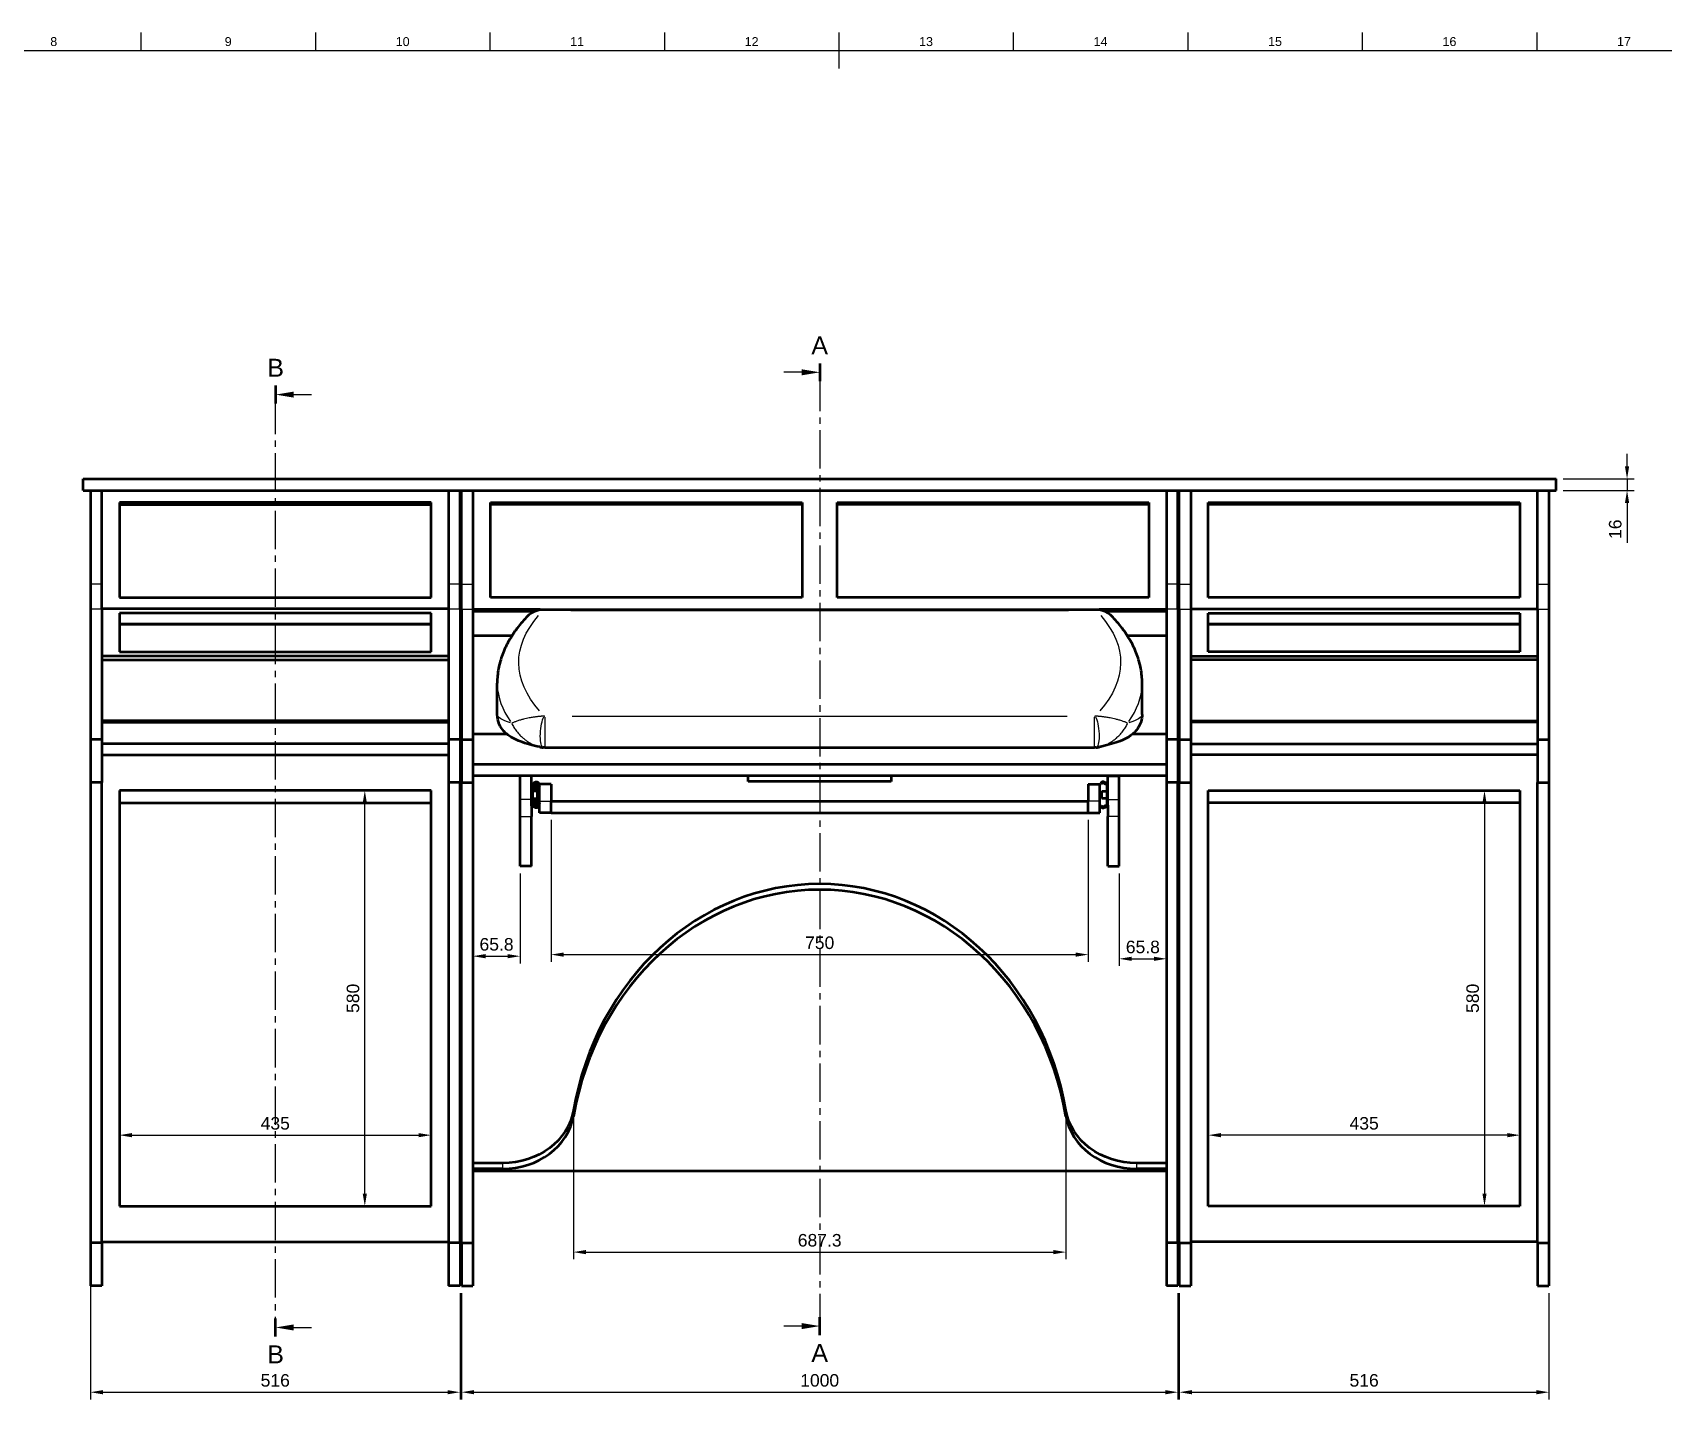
# Model space of a CAD drawing. Header units: millimetres. Extents: x -225 to 1189, y 0 to 841.
# Drawn here: x 374.4 to 829.7, y 454.4 to 836 of the extents above; entities that cross this region are included whole.
import ezdxf
from ezdxf.enums import TextEntityAlignment as Align

# ---------------------------------------------------------------- set-up
doc = ezdxf.new("R2010")
doc.units = ezdxf.units.MM
doc.header["$LTSCALE"] = 0.75
doc.linetypes.add('CENTER2', pattern=[28.575, 19.05, -3.175, 3.175, -3.175])
for name, color, linetype, lineweight in [('Border', 7, 'Continuous', 25), ('FD_Dimensions', 7, 'Continuous', 25), ('Section Lines', 7, 'Continuous', 25), ('Smart Centers', 7, 'CENTER2', 25), ('Visible', 7, 'Continuous', 50), ('Visible Narrow', 7, 'Continuous', 25)]:
    doc.layers.add(name, color=color, linetype=linetype, lineweight=lineweight)
doc.styles.add('FusionTitle', font='')
doc.styles.get("Standard").update_dxf_attribs({"font": 'arial.ttf'})
doc.styles.get('FusionTitle').set_extended_font_data('Arial Unicode MS')
doc.dimstyles.new('Dim-ISO-25', dxfattribs={"dimtxt": 3.5, "dimasz": 3.5, "dimexe": 2, "dimexo": 2, "dimgap": 1.5, "dimtad": 1, "dimdec": 1, "dimdsep": 46, "dimtxsty": 'Standard', "dimcen": 0, "dimadec": 1, "dimazin": 2, "dimtp": 0.1, "dimtm": 0.1, "dimtfac": 0.714, "dimtdec": 1, "dimtmove": 0, "dimatfit": 3, "dimfxl": 1, "dimarcsym": 0})

# ---------------------------------------------------------------- blocks, each defined once
blk = doc.blocks.new('ISO_A0_SHEET')
at = {"layer": 'Border'}
for p, q in [((404.666668, 836), (404.666668, 831)), ((453.375001, 836), (453.375001, 831)), ((502.083334, 836), (502.083334, 831)), ((550.791667, 836), (550.791667, 831)), ((599.5, 836), (599.5, 826)), ((648.208333, 836), (648.208333, 831)), ((696.916666, 836), (696.916666, 831)), ((745.624999, 836), (745.624999, 831)), ((794.333332, 836), (794.333332, 831)), ((20, 831), (1179, 831))]:
    blk.add_line(p, q, dxfattribs=at)
at = {"layer": 'Border', "style": 'FusionTitle'}
for s, p in [('8', (380.312501, 833.5)), ('9', (429.020835, 833.5)), ('10', (477.729168, 833.5)), ('11', (526.4375, 833.5)), ('12', (575.145833, 833.5)), ('13', (623.854167, 833.5)), ('14', (672.5625, 833.5)), ('15', (721.270833, 833.5)), ('16', (769.979166, 833.5)), ('17', (818.687499, 833.5))]:
    blk.add_text(s, height=2.5, dxfattribs=at).set_placement(p, align=Align.MIDDLE)
blk = doc.blocks.new('*U7')
at = {"layer": 'Smart Centers', "color": 0, "ltscale": 0.75, "transparency": 16777216}
blk.add_line((0, 178.686928), (0, -87.594634), dxfattribs=at)
blk = doc.blocks.new('*U8')
at = {"layer": 'Smart Centers', "color": 0, "ltscale": 0.75, "transparency": 16777216}
blk.add_line((0, 168.260935), (0, -92.179935), dxfattribs=at)
blk = doc.blocks.new('*D138')
at = {"layer": 'Defpoints', "color": 0, "transparency": 16777216}
for p in [(390.555154, 498.115529), (493.755154, 486.115529), (493.755154, 456.417044)]:
    blk.add_point(p, dxfattribs=at)
at = {"layer": 'FD_Dimensions', "lineweight": -2, "transparency": 16777216}
for p, q in [((390.555154, 496.115529), (390.555154, 454.417044)), ((493.755154, 484.115529), (493.755154, 454.417044)), ((394.055154, 456.417044), (490.255154, 456.417044))]:
    blk.add_line(p, q, dxfattribs=at)
at = {"layer": 'FD_Dimensions', "transparency": 16777216}
for points in [[(394.055154, 457.000377), (394.055154, 455.833711), (390.555154, 456.417044)], [(490.255154, 457.000377), (490.255154, 455.833711), (493.755154, 456.417044)]]:
    blk.add_solid(points, dxfattribs=at)
at = {"layer": 'FD_Dimensions', "color": 0, "transparency": 16777216, "insert": (442.155154, 459.704049), "char_height": 3.5, "attachment_point": 5}
blk.add_mtext('516', dxfattribs=at)
blk = doc.blocks.new('*D139')
at = {"layer": 'Defpoints', "color": 0, "transparency": 16777216}
for p in [(494.155154, 486.115529), (694.155154, 486.115529), (694.155154, 456.417044)]:
    blk.add_point(p, dxfattribs=at)
at = {"layer": 'FD_Dimensions', "lineweight": -2, "transparency": 16777216}
for p, q in [((494.155154, 484.115529), (494.155154, 454.417044)), ((694.155154, 484.115529), (694.155154, 454.417044)), ((497.655154, 456.417044), (690.655154, 456.417044))]:
    blk.add_line(p, q, dxfattribs=at)
at = {"layer": 'FD_Dimensions', "transparency": 16777216}
for points in [[(497.655154, 457.000377), (497.655154, 455.833711), (494.155154, 456.417044)], [(690.655154, 457.000377), (690.655154, 455.833711), (694.155154, 456.417044)]]:
    blk.add_solid(points, dxfattribs=at)
at = {"layer": 'FD_Dimensions', "color": 0, "transparency": 16777216, "insert": (594.155154, 459.704049), "char_height": 3.5, "attachment_point": 5}
blk.add_mtext('1000', dxfattribs=at)
blk = doc.blocks.new('*D140')
at = {"layer": 'Defpoints', "color": 0, "transparency": 16777216}
for p in [(694.555154, 486.115529), (797.755154, 486.115529), (797.755154, 456.417044)]:
    blk.add_point(p, dxfattribs=at)
at = {"layer": 'FD_Dimensions', "lineweight": -2, "transparency": 16777216}
for p, q in [((694.555154, 484.115529), (694.555154, 454.417044)), ((797.755154, 484.115529), (797.755154, 454.417044)), ((698.055154, 456.417044), (794.255154, 456.417044))]:
    blk.add_line(p, q, dxfattribs=at)
at = {"layer": 'FD_Dimensions', "transparency": 16777216}
for points in [[(698.055154, 457.000377), (698.055154, 455.833711), (694.555154, 456.417044)], [(794.255154, 457.000377), (794.255154, 455.833711), (797.755154, 456.417044)]]:
    blk.add_solid(points, dxfattribs=at)
at = {"layer": 'FD_Dimensions', "color": 0, "transparency": 16777216, "insert": (746.155154, 459.704049), "char_height": 3.5, "attachment_point": 5}
blk.add_mtext('516', dxfattribs=at)
blk = doc.blocks.new('*D141')
at = {"layer": 'Defpoints', "color": 0, "transparency": 16777216}
for p in [(702.655154, 528.180735), (702.655154, 508.381745), (789.655154, 508.381745)]:
    blk.add_point(p, dxfattribs=at)
at = {"layer": 'FD_Dimensions', "lineweight": -2, "transparency": 16777216}
for p, q in [((702.655154, 510.381745), (702.655154, 530.180735)), ((786.155154, 528.180735), (706.155154, 528.180735)), ((789.655154, 510.381745), (789.655154, 530.180735))]:
    blk.add_line(p, q, dxfattribs=at)
at = {"layer": 'FD_Dimensions', "transparency": 16777216}
for points in [[(706.155154, 528.764069), (706.155154, 527.597402), (702.655154, 528.180735)], [(786.155154, 528.764069), (786.155154, 527.597402), (789.655154, 528.180735)]]:
    blk.add_solid(points, dxfattribs=at)
at = {"layer": 'FD_Dimensions', "color": 0, "transparency": 16777216, "insert": (746.155154, 531.468935), "char_height": 3.5, "attachment_point": 5}
blk.add_mtext('435', dxfattribs=at)
blk = doc.blocks.new('*D142')
at = {"layer": 'Defpoints', "color": 0, "transparency": 16777216}
for p in [(789.655154, 624.381745), (779.75566, 508.381745), (789.655154, 508.381745)]:
    blk.add_point(p, dxfattribs=at)
at = {"layer": 'FD_Dimensions', "lineweight": -2, "transparency": 16777216}
for p, q in [((787.655154, 624.381745), (777.75566, 624.381745)), ((779.75566, 620.881745), (779.75566, 511.881745)), ((787.655154, 508.381745), (777.75566, 508.381745))]:
    blk.add_line(p, q, dxfattribs=at)
at = {"layer": 'FD_Dimensions', "transparency": 16777216}
for points in [[(779.172326, 620.881745), (780.338993, 620.881745), (779.75566, 624.381745)], [(779.172326, 511.881745), (780.338993, 511.881745), (779.75566, 508.381745)]]:
    blk.add_solid(points, dxfattribs=at)
at = {"layer": 'FD_Dimensions', "color": 0, "transparency": 16777216, "insert": (776.468654, 566.381745), "char_height": 3.5, "attachment_point": 5, "rotation": 90}
blk.add_mtext('580', dxfattribs=at)
blk = doc.blocks.new('*D143')
at = {"layer": 'Defpoints', "color": 0, "transparency": 16777216}
for p in [(467.15667, 624.381745), (485.655154, 624.381745), (485.655154, 508.381745)]:
    blk.add_point(p, dxfattribs=at)
at = {"layer": 'FD_Dimensions', "lineweight": -2, "transparency": 16777216}
for p, q in [((483.655154, 624.381745), (465.15667, 624.381745)), ((467.15667, 511.881745), (467.15667, 620.881745)), ((483.655154, 508.381745), (465.15667, 508.381745))]:
    blk.add_line(p, q, dxfattribs=at)
at = {"layer": 'FD_Dimensions', "transparency": 16777216}
for points in [[(466.573336, 620.881745), (467.740003, 620.881745), (467.15667, 624.381745)], [(466.573336, 511.881745), (467.740003, 511.881745), (467.15667, 508.381745)]]:
    blk.add_solid(points, dxfattribs=at)
at = {"layer": 'FD_Dimensions', "color": 0, "transparency": 16777216, "insert": (463.869664, 566.381745), "char_height": 3.5, "attachment_point": 5, "rotation": 90}
blk.add_mtext('580', dxfattribs=at)
blk = doc.blocks.new('*D144')
at = {"layer": 'Defpoints', "color": 0, "transparency": 16777216}
for p in [(485.655154, 528.180735), (398.655154, 508.381745), (485.655154, 508.381745)]:
    blk.add_point(p, dxfattribs=at)
at = {"layer": 'FD_Dimensions', "lineweight": -2, "transparency": 16777216}
for p, q in [((398.655154, 510.381745), (398.655154, 530.180735)), ((402.155154, 528.180735), (482.155154, 528.180735)), ((485.655154, 510.381745), (485.655154, 530.180735))]:
    blk.add_line(p, q, dxfattribs=at)
at = {"layer": 'FD_Dimensions', "transparency": 16777216}
for points in [[(402.155154, 528.764069), (402.155154, 527.597402), (398.655154, 528.180735)], [(482.155154, 528.764069), (482.155154, 527.597402), (485.655154, 528.180735)]]:
    blk.add_solid(points, dxfattribs=at)
at = {"layer": 'FD_Dimensions', "color": 0, "transparency": 16777216, "insert": (442.155154, 531.468935), "char_height": 3.5, "attachment_point": 5}
blk.add_mtext('435', dxfattribs=at)
blk = doc.blocks.new('*D146')
at = {"layer": 'Defpoints', "color": 0, "transparency": 16777216}
for p in [(799.755154, 711.399699), (799.755154, 708.199699), (819.554144, 708.199699)]:
    blk.add_point(p, dxfattribs=at)
at = {"layer": 'FD_Dimensions', "lineweight": -2, "transparency": 16777216}
for p, q in [((819.554144, 714.899699), (819.554144, 718.399699)), ((801.755154, 711.399699), (821.554144, 711.399699)), ((819.554144, 711.399699), (819.554144, 708.199699)), ((801.755154, 708.199699), (821.554144, 708.199699)), ((819.554144, 704.699699), (819.554144, 693.517912))]:
    blk.add_line(p, q, dxfattribs=at)
at = {"layer": 'FD_Dimensions', "transparency": 16777216}
for points in [[(818.970811, 714.899699), (820.137478, 714.899699), (819.554144, 711.399699)], [(818.970811, 704.699699), (820.137478, 704.699699), (819.554144, 708.199699)]]:
    blk.add_solid(points, dxfattribs=at)
at = {"layer": 'FD_Dimensions', "color": 0, "transparency": 16777216, "insert": (816.267139, 697.358806), "char_height": 3.5, "attachment_point": 5, "rotation": 90}
blk.add_mtext('16', dxfattribs=at)
blk = doc.blocks.new('*D151')
at = {"layer": 'Defpoints', "color": 0, "transparency": 16777216}
for p in [(519.155154, 618.19026), (669.155154, 618.19026), (669.155154, 578.592281)]:
    blk.add_point(p, dxfattribs=at)
at = {"layer": 'FD_Dimensions', "lineweight": -2, "transparency": 16777216}
for p, q in [((519.155154, 616.19026), (519.155154, 576.592281)), ((669.155154, 616.19026), (669.155154, 576.592281)), ((522.655154, 578.592281), (665.655154, 578.592281))]:
    blk.add_line(p, q, dxfattribs=at)
at = {"layer": 'FD_Dimensions', "transparency": 16777216}
for points in [[(522.655154, 579.175614), (522.655154, 578.008947), (519.155154, 578.592281)], [(665.655154, 579.175614), (665.655154, 578.008947), (669.155154, 578.592281)]]:
    blk.add_solid(points, dxfattribs=at)
at = {"layer": 'FD_Dimensions', "color": 0, "transparency": 16777216, "insert": (594.155154, 581.879286), "char_height": 3.5, "attachment_point": 5}
blk.add_mtext('750', dxfattribs=at)
blk = doc.blocks.new('*D152')
at = {"layer": 'Defpoints', "color": 0, "transparency": 16777216}
for p in [(510.515154, 603.264586), (497.355154, 576.659883), (510.515154, 578.151101)]:
    blk.add_point(p, dxfattribs=at)
at = {"layer": 'FD_Dimensions', "lineweight": -2, "transparency": 16777216}
for p, q in [((510.515154, 601.264586), (510.515154, 576.151101)), ((497.355154, 578.659883), (497.355154, 580.151101)), ((500.855154, 578.151101), (507.015154, 578.151101))]:
    blk.add_line(p, q, dxfattribs=at)
at = {"layer": 'FD_Dimensions', "transparency": 16777216}
for points in [[(500.855154, 578.734435), (500.855154, 577.567768), (497.355154, 578.151101)], [(507.015154, 578.734435), (507.015154, 577.567768), (510.515154, 578.151101)]]:
    blk.add_solid(points, dxfattribs=at)
at = {"layer": 'FD_Dimensions', "color": 0, "transparency": 16777216, "insert": (503.935154, 581.438107), "char_height": 3.5, "attachment_point": 5}
blk.add_mtext('65.8', dxfattribs=at)
blk = doc.blocks.new('*D153')
at = {"layer": 'Defpoints', "color": 0, "transparency": 16777216}
for p in [(677.795154, 603.264586), (690.955154, 577.420608), (690.955154, 577.420608)]:
    blk.add_point(p, dxfattribs=at)
at = {"layer": 'FD_Dimensions', "lineweight": -2, "transparency": 16777216}
for p, q in [((677.795154, 601.264586), (677.795154, 575.420608)), ((681.295154, 577.420608), (687.455154, 577.420608))]:
    blk.add_line(p, q, dxfattribs=at)
at = {"layer": 'FD_Dimensions', "transparency": 16777216}
for points in [[(681.295154, 578.003941), (681.295154, 576.837274), (677.795154, 577.420608)], [(687.455154, 578.003941), (687.455154, 576.837274), (690.955154, 577.420608)]]:
    blk.add_solid(points, dxfattribs=at)
at = {"layer": 'FD_Dimensions', "color": 0, "transparency": 16777216, "insert": (684.375154, 580.707613), "char_height": 3.5, "attachment_point": 5}
blk.add_mtext('65.8', dxfattribs=at)
blk = doc.blocks.new('*D158')
at = {"layer": 'Defpoints', "color": 0, "transparency": 16777216}
for p in [(525.420455, 535.131503), (662.889854, 535.131503), (662.889854, 495.533523)]:
    blk.add_point(p, dxfattribs=at)
at = {"layer": 'FD_Dimensions', "lineweight": -2, "transparency": 16777216}
for p, q in [((525.420455, 533.131503), (525.420455, 493.533523)), ((662.889854, 533.131503), (662.889854, 493.533523)), ((528.920455, 495.533523), (659.389854, 495.533523))]:
    blk.add_line(p, q, dxfattribs=at)
at = {"layer": 'FD_Dimensions', "transparency": 16777216}
for points in [[(528.920455, 496.116856), (528.920455, 494.95019), (525.420455, 495.533523)], [(659.389854, 496.116856), (659.389854, 494.95019), (662.889854, 495.533523)]]:
    blk.add_solid(points, dxfattribs=at)
at = {"layer": 'FD_Dimensions', "color": 0, "transparency": 16777216, "insert": (594.155154, 498.821722), "char_height": 3.5, "attachment_point": 5}
blk.add_mtext('687.3', dxfattribs=at)

msp = doc.modelspace()

# ---------------------------------------------------------------- linework, layer by layer
at = {"layer": 'Section Lines', "lineweight": 50}
for p, q in [((594.155, 743.663), (594.155, 738.663)), ((442.255, 737.433), (442.255, 732.433)), ((442.255, 471.992), (442.255, 476.992)), ((594.155, 472.382), (594.155, 477.382))]:
    msp.add_line(p, q, dxfattribs=at)
at = {"layer": 'Section Lines'}
for p, q in [((589.155, 741.163), (584.155, 741.163)), ((447.255, 734.933), (452.255, 734.933)), ((447.255, 474.492), (452.255, 474.492)), ((589.155, 474.882), (584.155, 474.882))]:
    msp.add_line(p, q, dxfattribs=at)
for points in [[(589.155, 741.997), (594.155, 741.163), (589.155, 740.33)], [(447.255, 734.1), (442.255, 734.933), (447.255, 735.767)], [(447.255, 473.659), (442.255, 474.492), (447.255, 475.326)], [(589.155, 475.715), (594.155, 474.882), (589.155, 474.049)]]:
    msp.add_solid(points, dxfattribs=at)
at = {"layer": 'Visible', "extrusion": (0, 1, 2.967e-13)}
for p, q in [((388.555, 711.4), (799.755, 711.4)), ((388.555, 708.2), (388.555, 711.4)), ((799.755, 708.2), (799.755, 711.4)), ((388.555, 708.2), (799.755, 708.2)), ((390.555, 708.2), (390.555, 682.048)), ((393.755, 682.048), (393.755, 708.2)), ((490.555, 708.2), (490.555, 682.048)), ((493.755, 682.048), (493.755, 708.2)), ((494.155, 682.048), (494.155, 708.2)), ((497.355, 708.2), (497.355, 682.048)), ((690.955, 708.2), (690.955, 682.048)), ((694.155, 682.048), (694.155, 708.2)), ((694.555, 682.048), (694.555, 708.2)), ((697.755, 708.2), (697.755, 682.048)), ((794.555, 682.048), (794.555, 708.2)), ((797.755, 708.2), (797.755, 682.048)), ((485.655, 704.851), (398.655, 704.851)), ((398.655, 704.851), (398.655, 678.262)), ((398.655, 704.296), (485.655, 704.296)), ((485.655, 678.262), (485.655, 704.851)), ((502.255, 678.262), (502.255, 704.851)), ((502.255, 704.851), (589.255, 704.851)), ((589.255, 704.296), (502.255, 704.296)), ((589.255, 704.851), (589.255, 678.262)), ((599.055, 678.262), (599.055, 704.851)), ((599.055, 704.851), (686.055, 704.851)), ((686.055, 704.296), (599.055, 704.296)), ((686.055, 704.851), (686.055, 678.262)), ((702.655, 678.262), (702.655, 704.851)), ((702.655, 704.851), (789.655, 704.851)), ((789.655, 704.296), (702.655, 704.296)), ((789.655, 704.851), (789.655, 678.262)), ((390.555, 682.048), (390.555, 675.035)), ((393.755, 675.035), (393.755, 682.048)), ((490.555, 682.048), (490.555, 675.035)), ((493.755, 675.035), (493.755, 682.048)), ((494.155, 675.035), (494.155, 682.048)), ((497.355, 682.048), (497.355, 675.035)), ((690.955, 682.048), (690.955, 675.035)), ((694.155, 675.035), (694.155, 682.048)), ((694.555, 675.035), (694.555, 682.048)), ((697.755, 682.048), (697.755, 675.035)), ((794.555, 675.035), (794.555, 682.048)), ((797.755, 682.048), (797.755, 675.035)), ((390.555, 675.035), (390.555, 638.637)), ((490.555, 675.113), (393.755, 675.113)), ((393.755, 675.035), (393.755, 638.637)), ((398.655, 678.262), (485.655, 678.262)), ((398.655, 673.895), (398.655, 663.114)), ((485.655, 673.895), (398.655, 673.895)), ((485.655, 663.114), (485.655, 673.895)), ((490.555, 675.035), (490.555, 638.637)), ((493.755, 675.035), (493.755, 638.637)), ((494.155, 675.035), (494.155, 638.637)), ((497.355, 675.035), (497.355, 638.637)), ((516.132, 674.913), (497.355, 674.913)), ((514.306, 674.358), (497.355, 674.358)), ((589.255, 678.262), (502.255, 678.262)), ((516.943, 674.968), (671.367, 674.968)), ((686.055, 678.262), (599.055, 678.262)), ((690.955, 674.913), (672.178, 674.913)), ((690.955, 674.358), (674.005, 674.358)), ((690.955, 675.035), (690.955, 638.637)), ((694.155, 675.035), (694.155, 638.637)), ((694.555, 675.035), (694.555, 638.637)), ((697.755, 675.113), (794.555, 675.113)), ((697.755, 675.035), (697.755, 638.637)), ((789.655, 678.262), (702.655, 678.262)), ((702.655, 663.114), (702.655, 673.895)), ((702.655, 673.895), (789.655, 673.895)), ((789.655, 673.895), (789.655, 663.114)), ((794.555, 675.035), (794.555, 638.637)), ((797.755, 675.035), (797.755, 638.637)), ((398.655, 670.845), (485.655, 670.845)), ((485.655, 670.845), (398.655, 670.845)), ((789.655, 670.845), (702.655, 670.845)), ((702.655, 670.845), (789.655, 670.845)), ((508.238, 667.609), (497.355, 667.609)), ((690.955, 667.609), (680.073, 667.609)), ((490.555, 661.895), (393.755, 661.895)), ((490.555, 661.895), (393.755, 661.895)), ((393.755, 660.855), (490.555, 660.855)), ((398.655, 663.114), (485.655, 663.114)), ((697.755, 661.895), (794.555, 661.895)), ((697.755, 661.895), (794.555, 661.895)), ((794.555, 660.855), (697.755, 660.855)), ((789.655, 663.114), (702.655, 663.114)), ((504.132, 645.639), (504.132, 654.387)), ((684.178, 645.639), (684.178, 654.387)), ((490.555, 643.895), (393.755, 643.895)), ((393.755, 643.495), (490.555, 643.495)), ((697.755, 643.895), (794.555, 643.895)), ((794.555, 643.495), (697.755, 643.495)), ((393.755, 638.637), (390.555, 638.637)), ((390.555, 638.637), (390.555, 626.637)), ((393.755, 638.637), (393.755, 626.637)), ((490.555, 637.431), (393.755, 637.431)), ((493.755, 638.637), (490.555, 638.637)), ((490.555, 638.637), (490.555, 626.637)), ((493.755, 638.637), (493.755, 626.637)), ((494.155, 638.637), (497.355, 638.637)), ((494.155, 638.637), (494.155, 626.637)), ((506.779, 640.182), (497.355, 640.182)), ((497.355, 638.637), (497.355, 626.637)), ((690.955, 640.182), (681.531, 640.182)), ((694.155, 638.637), (690.955, 638.637)), ((690.955, 638.637), (690.955, 626.637)), ((694.155, 638.637), (694.155, 626.637)), ((694.555, 638.637), (697.755, 638.637)), ((694.555, 638.637), (694.555, 626.637)), ((697.755, 638.637), (697.755, 626.637)), ((697.755, 637.431), (794.555, 637.431)), ((794.555, 638.637), (797.755, 638.637)), ((794.555, 638.637), (794.555, 626.637)), ((797.755, 638.637), (797.755, 626.637)), ((393.755, 634.382), (490.555, 634.382)), ((517.403, 636.406), (670.908, 636.406)), ((794.555, 634.382), (697.755, 634.382)), ((497.355, 631.725), (690.955, 631.725)), ((690.955, 628.533), (497.355, 628.533)), ((513.715, 628.533), (510.515, 628.533)), ((510.515, 621.888), (510.515, 628.533)), ((513.715, 626.051), (513.715, 628.533)), ((574.155, 626.9), (574.155, 628.533)), ((614.155, 628.533), (614.155, 626.9)), ((674.595, 626.051), (674.595, 628.533)), ((674.595, 628.533), (677.795, 628.533)), ((677.795, 621.888), (677.795, 628.533)), ((393.755, 626.637), (390.555, 626.637)), ((390.555, 626.637), (390.555, 498.116)), ((393.755, 498.116), (393.755, 626.637)), ((485.655, 624.382), (398.655, 624.382)), ((398.655, 624.382), (398.655, 508.382)), ((485.655, 508.382), (485.655, 624.382)), ((493.755, 626.637), (490.555, 626.637)), ((490.555, 626.637), (490.555, 498.116)), ((493.755, 498.116), (493.755, 626.637)), ((494.155, 498.116), (494.155, 626.637)), ((494.155, 626.637), (497.355, 626.637)), ((497.355, 626.637), (497.355, 498.116)), ((513.715, 620.33), (513.715, 626.051)), ((514.015, 626.051), (514.015, 620.33)), ((514.315, 624.24), (514.015, 624.24)), ((515.415, 624.19), (514.015, 624.19)), ((514.119, 625.262), (514.119, 625.786)), ((514.128, 626.543), (514.406, 626.592)), ((514.458, 626.297), (514.18, 626.248)), ((514.219, 625.786), (514.219, 625.262)), ((514.909, 624.69), (514.219, 625.089)), ((514.269, 625.175), (514.959, 624.777)), ((514.302, 625.985), (515.81, 626.117)), ((515.819, 626.017), (514.31, 625.885)), ((514.959, 624.24), (514.315, 624.24)), ((514.315, 624.19), (514.315, 624.24)), ((514.415, 625.56), (514.655, 625.74)), ((514.959, 624.19), (514.959, 624.604)), ((515.059, 624.604), (515.059, 624.19)), ((515.315, 624.24), (515.059, 624.24)), ((515.315, 624.19), (515.315, 624.24)), ((515.415, 622.19), (515.415, 624.19)), ((515.655, 624.19), (515.415, 624.19)), ((515.775, 626.389), (515.505, 626.258)), ((515.584, 625.74), (515.655, 625.74)), ((515.655, 625.44), (515.584, 625.44)), ((515.655, 620.94), (515.655, 625.44)), ((515.81, 626.117), (515.819, 626.017)), ((515.955, 621.39), (515.955, 626.19)), ((519.155, 626.19), (515.955, 626.19)), ((519.155, 626.19), (519.155, 621.39)), ((614.155, 626.9), (574.155, 626.9)), ((669.155, 626.19), (672.355, 626.19)), ((669.155, 626.19), (669.155, 621.39)), ((672.355, 621.39), (672.355, 626.19)), ((672.535, 626.389), (672.805, 626.258)), ((672.895, 624.19), (674.295, 624.19)), ((672.895, 622.19), (672.895, 624.19)), ((672.995, 624.19), (672.995, 624.24)), ((672.995, 624.24), (673.295, 624.24)), ((673.295, 624.19), (673.295, 624.24)), ((673.295, 624.24), (673.995, 624.24)), ((673.853, 626.297), (674.13, 626.248)), ((674.182, 626.543), (673.905, 626.592)), ((673.995, 624.19), (673.995, 624.24)), ((673.995, 624.24), (674.295, 624.24)), ((674.295, 626.051), (674.295, 620.33)), ((674.595, 620.33), (674.595, 626.051)), ((694.155, 626.637), (690.955, 626.637)), ((690.955, 626.637), (690.955, 498.116)), ((694.155, 498.116), (694.155, 626.637)), ((694.555, 498.116), (694.555, 626.637)), ((694.555, 626.637), (697.755, 626.637)), ((697.755, 626.637), (697.755, 498.116)), ((702.655, 508.382), (702.655, 624.382)), ((702.655, 624.382), (789.655, 624.382)), ((789.655, 624.382), (789.655, 508.382)), ((794.555, 498.116), (794.555, 626.637)), ((794.555, 626.637), (797.755, 626.637)), ((797.755, 626.637), (797.755, 498.116)), ((398.655, 620.977), (485.655, 620.977)), ((510.515, 617.107), (510.515, 621.888)), ((513.715, 620.33), (513.715, 617.107)), ((514.015, 622.19), (515.415, 622.19)), ((514.015, 622.14), (514.315, 622.14)), ((514.119, 620.567), (514.119, 621.091)), ((514.406, 619.789), (514.128, 619.837)), ((514.18, 620.133), (514.458, 620.084)), ((514.219, 621.264), (514.909, 621.663)), ((514.219, 621.091), (514.219, 620.567)), ((514.959, 621.576), (514.269, 621.178)), ((515.81, 620.236), (514.302, 620.368)), ((514.31, 620.468), (515.819, 620.336)), ((514.315, 622.14), (514.315, 622.19)), ((514.315, 622.14), (514.959, 622.14)), ((514.655, 620.64), (514.415, 620.82)), ((514.959, 621.749), (514.959, 622.19)), ((515.059, 622.19), (515.059, 621.749)), ((515.059, 622.14), (515.315, 622.14)), ((515.315, 622.14), (515.315, 622.19)), ((515.415, 622.19), (515.655, 622.19)), ((515.505, 620.122), (515.775, 619.992)), ((515.584, 620.94), (515.655, 620.94)), ((515.655, 620.64), (515.584, 620.64)), ((515.819, 620.336), (515.81, 620.236)), ((515.955, 618.19), (515.955, 621.39)), ((519.155, 618.19), (519.155, 621.39)), ((519.155, 621.39), (669.155, 621.39)), ((519.155, 618.19), (519.155, 621.39)), ((669.155, 618.19), (669.155, 621.39)), ((669.155, 618.19), (669.155, 621.39)), ((672.355, 618.19), (672.355, 621.39)), ((672.805, 620.122), (672.535, 619.992)), ((674.295, 622.19), (672.895, 622.19)), ((672.995, 622.14), (672.995, 622.19)), ((673.295, 622.14), (672.995, 622.14)), ((673.295, 622.14), (673.295, 622.19)), ((673.995, 622.14), (673.295, 622.14)), ((674.13, 620.133), (673.853, 620.084)), ((673.905, 619.789), (674.182, 619.837)), ((673.995, 622.14), (673.995, 622.19)), ((674.295, 622.14), (673.995, 622.14)), ((674.595, 620.33), (674.595, 617.107)), ((677.795, 617.107), (677.795, 621.888)), ((789.655, 620.977), (702.655, 620.977)), ((510.515, 603.265), (510.515, 617.107)), ((513.715, 603.265), (513.715, 617.107)), ((519.155, 618.19), (515.955, 618.19)), ((519.155, 618.19), (669.155, 618.19)), ((669.155, 618.19), (672.355, 618.19)), ((674.595, 603.265), (674.595, 617.107)), ((677.795, 603.265), (677.795, 617.107)), ((513.715, 603.265), (510.515, 603.265)), ((674.595, 603.265), (677.795, 603.265)), ((505.642, 520.379), (497.355, 520.379)), ((690.955, 520.379), (682.669, 520.379)), ((505.642, 518.779), (497.355, 518.779)), ((690.955, 518.116), (497.355, 518.116)), ((690.955, 518.779), (682.669, 518.779)), ((398.655, 508.382), (485.655, 508.382)), ((789.655, 508.382), (702.655, 508.382)), ((393.755, 498.116), (390.555, 498.116)), ((390.555, 498.116), (390.555, 486.116)), ((393.755, 498.382), (490.555, 498.382)), ((393.755, 498.116), (393.755, 486.116)), ((493.755, 498.116), (490.555, 498.116)), ((490.555, 498.116), (490.555, 486.116)), ((493.755, 498.116), (493.755, 486.116)), ((494.155, 498.116), (494.155, 486.116)), ((494.155, 498.116), (497.355, 498.116)), ((497.355, 498.116), (497.355, 486.116)), ((694.155, 498.116), (690.955, 498.116)), ((690.955, 498.116), (690.955, 486.116)), ((694.155, 498.116), (694.155, 486.116)), ((694.555, 498.116), (694.555, 486.116)), ((694.555, 498.116), (697.755, 498.116)), ((794.555, 498.382), (697.755, 498.382)), ((697.755, 498.116), (697.755, 486.116)), ((794.555, 498.116), (794.555, 486.116)), ((794.555, 498.116), (797.755, 498.116)), ((797.755, 498.116), (797.755, 486.116)), ((393.755, 486.116), (390.555, 486.116)), ((493.755, 486.116), (490.555, 486.116)), ((494.155, 486.116), (497.355, 486.116)), ((694.155, 486.116), (690.955, 486.116)), ((694.555, 486.116), (697.755, 486.116)), ((794.555, 486.116), (797.755, 486.116))]:
    msp.add_line(p, q, dxfattribs=at)
at = {"layer": 'Visible', "extrusion": (-2e-16, 0, -1)}
for centre, radius, start, end in [((-516.943, 668.968), 6, 43.66614, 90), ((-671.367, 668.968), 6, 90, 136.33386), ((-517.405, 642.366), 5.96, 270.0236, 274.52072), ((-670.905, 642.366), 5.96, 265.47928, 269.9764), ((-514.215, 626.051), 0.5, 0, 80), ((-514.337, 625.784), 0.218, 0.37767, 8.60935), ((-514.319, 625.262), 0.2, 300, 0), ((-514.319, 625.786), 0.2, 8.98702, 85), ((-515.055, 626.04), 0.8, 228.59038, 323.1301), ((-514.354, 626.887), 0.6, 230.36959, 260), ((-515.055, 626.04), 0.8, 50.36959, 154.15807), ((-515.055, 626.04), 0.5, 356.22246, 50.36959), ((-515.055, 626.04), 0.5, 323.1301, 344.70795), ((-514.859, 624.604), 0.2, 120, 180), ((-515.055, 626.04), 0.5, 185.29205, 228.59038), ((-515.584, 625.44), 0.3, 48.59038, 90), ((-515.055, 626.04), 0.5, 154.15807, 173.77754), ((-515.655, 625.44), 0.3, 90, 180), ((-673.255, 626.04), 0.5, 25.84193, 129.63041), ((-673.957, 626.887), 0.3, 280, 309.63041), ((-674.095, 626.051), 0.2, 100, 180), ((-514.215, 620.33), 0.5, 280, 0), ((-514.244, 620.562), 0.125, 348.30556, 2.70742), ((-514.319, 621.091), 0.2, 0, 60), ((-514.319, 620.567), 0.2, 275, 351.01298), ((-515.055, 620.34), 0.8, 36.8699, 131.40962), ((-514.354, 619.493), 0.6, 100, 129.63041), ((-515.055, 620.34), 0.8, 205.84193, 309.63041), ((-515.055, 620.34), 0.5, 309.63041, 0.66104), ((-515.055, 620.34), 0.5, 12.14283, 36.8699), ((-514.859, 621.749), 0.2, 180, 240), ((-515.584, 620.94), 0.3, 270, 311.40962), ((-515.055, 620.34), 0.5, 131.40962, 177.85717), ((-515.055, 620.34), 0.5, 189.33896, 205.84193), ((-515.655, 620.94), 0.3, 180, 270), ((-673.255, 620.34), 0.5, 230.36959, 334.15807), ((-673.957, 619.493), 0.3, 50.36959, 80), ((-674.095, 620.33), 0.2, 180, 260)]:
    msp.add_arc(centre, radius, start, end, dxfattribs=at)
at = {"layer": 'Visible'}
for centre, radius, start, end in [((517.491, 643.182), 6.78, 257.42842, 265.29627), ((670.819, 643.182), 6.78, 274.70373, 282.57158), ((514.215, 626.051), 0.2, 100, 180), ((514.276, 625.793), 0.0579, 155.03173, 186.76306), ((514.319, 625.262), 0.1, 180, 240), ((514.319, 625.786), 0.1, 95, 161.79478), ((514.354, 626.887), 0.3, 280, 309.63041), ((515.055, 626.04), 0.5, 216.8699, 311.40962), ((515.055, 626.04), 0.5, 25.84193, 129.63041), ((514.859, 624.604), 0.1, 0, 60), ((673.255, 626.04), 0.8, 50.36959, 154.15807), ((673.957, 626.887), 0.6, 230.36959, 260), ((674.095, 626.051), 0.5, 0, 80), ((514.215, 620.33), 0.2, 180, 260), ((514.319, 621.091), 0.1, 120, 180), ((514.298, 620.564), 0.079, 177.55272, 200.6525), ((514.319, 620.567), 0.1, 198.20522, 265), ((514.354, 619.493), 0.3, 50.36959, 80), ((515.055, 620.34), 0.5, 48.59038, 143.1301), ((515.055, 620.34), 0.5, 230.36959, 334.15807), ((514.859, 621.749), 0.1, 300, 0), ((673.255, 620.34), 0.8, 205.84193, 309.63041), ((673.957, 619.493), 0.6, 100, 129.63041), ((674.095, 620.33), 0.5, 280, 0)]:
    msp.add_arc(centre, radius, start, end, dxfattribs=at)
for centre, major_axis, ratio, start_param, end_param in [((594.155, 520.379), (0, 77.942), 0.8981004, -1.3803734, 1.3803734), ((594.155, 518.779), (0, 77.942), 0.8981004, -1.3803734, 1.3803734), ((505.642, 536.1), (-20, 0), 0.8660254, 1.5707963, 2.9927778), ((682.669, 536.1), (20, 0), 0.8660254, 3.2904075, 4.712389)]:
    msp.add_ellipse(centre, major_axis=major_axis, ratio=ratio, start_param=start_param, end_param=end_param, dxfattribs=at)
at = {"layer": 'Visible', "extrusion": (-2e-16, 0, -1)}
for centre, start_param, end_param in [((505.642, 537.7), 0.1488149, 1.5707963), ((682.669, 537.7), 1.5707963, 2.9927778)]:
    msp.add_ellipse(centre, major_axis=(20, 0), ratio=0.8660254, start_param=start_param, end_param=end_param, dxfattribs=at)
at = {"layer": 'Visible'}
for points, knots in [([(512.603, 673.111), (511.555, 672.013), (510.591, 670.887), (508.84, 668.57), (508.053, 667.38), (506.677, 664.931), (506.086, 663.673), (505.126, 661.096), (504.756, 659.777), (504.259, 657.101), (504.132, 655.744), (504.132, 654.387)], [-1.86040447, -1.86040447, -1.86040447, -1.86040447, -1.80248284, -1.80248284, -1.74456121, -1.74456121, -1.68663958, -1.68663958, -1.62871796, -1.62871796, -1.57079633, -1.57079633, -1.57079633, -1.57079633]), ([(684.178, 654.387), (684.178, 655.744), (684.052, 657.101), (683.554, 659.777), (683.184, 661.096), (682.224, 663.673), (681.634, 664.931), (680.257, 667.38), (679.471, 668.57), (677.72, 670.887), (676.755, 672.013), (675.708, 673.111)], [1.57079633, 1.57079633, 1.57079633, 1.57079633, 1.62871796, 1.62871796, 1.68663958, 1.68663958, 1.74456121, 1.74456121, 1.80248284, 1.80248284, 1.86040447, 1.86040447, 1.86040447, 1.86040447]), ([(516.016, 636.564), (514.98, 636.791), (514.022, 637.025), (512.238, 637.519), (511.414, 637.778), (509.847, 638.362), (509.107, 638.68), (507.587, 639.534), (506.784, 640.045), (505.079, 641.969), (504.132, 643.651), (504.132, 645.639)], [2.84443111, 2.84443111, 2.84443111, 2.84443111, 2.90386342, 2.90386342, 2.96329573, 2.96329573, 3.02272804, 3.02272804, 3.08216034, 3.08216034, 3.14159265, 3.14159265, 3.14159265, 3.14159265]), ([(684.178, 645.639), (684.178, 644.268), (683.717, 642.971), (682.446, 640.891), (681.653, 640.233), (680.154, 639.163), (679.416, 638.793), (677.899, 638.133), (677.119, 637.856), (675.44, 637.333), (674.542, 637.091), (673.158, 636.758), (672.733, 636.661), (672.295, 636.564)], [0, 0, 0, 0, 0.04099226, 0.04099226, 0.09368825, 0.09368825, 0.15312056, 0.15312056, 0.21255287, 0.21255287, 0.27198517, 0.27198517, 0.29716154, 0.29716154, 0.29716154, 0.29716154])]:
    msp.add_open_spline(points, degree=3, knots=knots, dxfattribs=at)
at = {"layer": 'Visible Narrow', "extrusion": (0, 1, 2.967e-13)}
for p, q in [((393.595, 682.048), (390.715, 682.048)), ((493.595, 682.048), (490.715, 682.048)), ((494.315, 682.048), (497.195, 682.048)), ((693.995, 682.048), (691.115, 682.048)), ((694.715, 682.048), (697.595, 682.048)), ((794.715, 682.048), (797.595, 682.048)), ((393.595, 675.035), (390.715, 675.035)), ((493.595, 675.035), (490.715, 675.035)), ((494.315, 675.035), (497.195, 675.035)), ((516.943, 674.968), (516.943, 674.713)), ((524.664, 674.686), (663.646, 674.686)), ((671.367, 674.713), (671.367, 674.968)), ((693.995, 675.035), (691.115, 675.035)), ((694.715, 675.035), (697.595, 675.035)), ((794.715, 675.035), (797.595, 675.035)), ((517.403, 644.929), (517.403, 636.451)), ((525.078, 645.163), (663.232, 645.163)), ((670.908, 636.451), (670.908, 644.929)), ((513.555, 621.888), (510.675, 621.888)), ((516.115, 621.39), (518.995, 621.39)), ((672.195, 621.39), (669.315, 621.39)), ((674.755, 621.888), (677.635, 621.888)), ((510.675, 617.107), (513.555, 617.107)), ((677.635, 617.107), (674.755, 617.107)), ((525.42, 533.612), (525.42, 535.052)), ((662.89, 535.052), (662.89, 533.612)), ((505.642, 520.299), (505.642, 518.859)), ((682.669, 518.859), (682.669, 520.299))]:
    msp.add_line(p, q, dxfattribs=at)
at = {"layer": 'Visible Narrow'}
for centre, start, end in [((517.405, 646.644), 265.41731, 269.90337), ((670.905, 646.644), 270.09663, 274.58269)]:
    msp.add_arc(centre, 1.48, start, end, dxfattribs=at)
for centre, major_axis, ratio, start_param, end_param in [((516.943, 668.968), (-4.34, 4.143), 0.9153751, -0.8100587, -0.0426347), ((671.367, 668.968), (4.34, 4.143), 0.9153751, 0.0426347, 0.8100587), ((673.678, 654.387), (169.546, 0), 0.3035209, 3.1525938, 3.3506146), ((514.632, 654.387), (169.546, 0), 0.3035209, -0.209022, -0.0110012)]:
    msp.add_ellipse(centre, major_axis=major_axis, ratio=ratio, start_param=start_param, end_param=end_param, dxfattribs=at)
at = {"layer": 'Visible Narrow', "extrusion": (-2e-16, 1e-16, -1)}
for centre, start_param, end_param in [((673.678, 660.105), 2.8740331, 3.4018762), ((514.632, 660.105), -0.2602835, 0.2675596)]:
    msp.add_ellipse(centre, major_axis=(163.546, 0), ratio=0.3121938, start_param=start_param, end_param=end_param, dxfattribs=at)
at = {"layer": 'Visible Narrow', "extrusion": (-2e-16, 0, -1)}
for centre, major_axis, ratio, start_param, end_param in [((673.678, 645.639), (-169.546, 0), 0.0671163, -0.209022, -0.0110012), ((517.287, 640.895), (0.352, 4.47), 0.2392576, 3.2827942, 5.8244226), ((671.023, 640.895), (-0.352, 4.47), 0.2392576, 0.4587627, 3.0003911), ((514.632, 645.639), (-169.546, 0), 0.0671163, 3.1525938, 3.3506146)]:
    msp.add_ellipse(centre, major_axis=major_axis, ratio=ratio, start_param=start_param, end_param=end_param, dxfattribs=at)
at = {"layer": 'Visible Narrow'}
for points, knots in [([(517.287, 645.168), (517.24, 645.166), (517.194, 645.164), (517.106, 645.16), (517.064, 645.158), (516.941, 645.151), (516.866, 645.147), (516.74, 645.138), (516.687, 645.135), (516.567, 645.126), (516.502, 645.121), (516.358, 645.11), (516.282, 645.104), (516.112, 645.089), (516.021, 645.08), (515.835, 645.062), (515.741, 645.053), (515.529, 645.03), (515.413, 645.017), (515.205, 644.992), (515.112, 644.981), (514.884, 644.952), (514.754, 644.934), (514.468, 644.894), (514.315, 644.872), (513.981, 644.82), (513.804, 644.791), (513.415, 644.725), (513.209, 644.688), (512.76, 644.603), (512.524, 644.556), (512.011, 644.446), (511.742, 644.385), (511.163, 644.244), (510.864, 644.165), (510.227, 643.983), (509.904, 643.881), (509.318, 643.674), (509.055, 643.571), (508.59, 643.363), (508.389, 643.259), (508.22, 643.156)], [-6.6130993, -6.6130993, -6.6130993, -6.6130993, -6.5922268, -6.5922268, -6.5713543, -6.5713543, -6.5296094, -6.5296094, -6.4968372, -6.4968372, -6.4527637, -6.4527637, -6.3952736, -6.3952736, -6.3183142, -6.3183142, -6.2302199, -6.2302199, -6.1097208, -6.1097208, -6.0030636, -6.0030636, -5.8394134, -5.8394134, -5.6266682, -5.6266682, -5.3500994, -5.3500994, -4.9905599, -4.9905599, -4.5231587, -4.5231587, -3.915537, -3.915537, -3.1256289, -3.1256289, -2.0987483, -2.0987483, -1.0493718, -1.0493718, 0.0105385, 0.0105385, 0.0105385, 0.0105385]), ([(508.22, 643.156), (508.377, 642.784), (508.565, 642.411), (509.003, 641.67), (509.251, 641.302), (509.809, 640.576), (510.116, 640.219), (510.726, 639.591), (511.013, 639.32), (511.57, 638.842), (511.828, 638.635), (512.324, 638.271), (512.552, 638.113), (512.987, 637.835), (513.187, 637.715), (513.564, 637.503), (513.737, 637.412), (514.063, 637.25), (514.211, 637.181), (514.491, 637.058), (514.618, 637.005), (514.841, 636.918), (514.933, 636.883), (515.136, 636.811), (515.249, 636.773), (515.458, 636.708), (515.551, 636.681), (515.734, 636.631), (515.824, 636.609), (515.951, 636.579), (515.983, 636.572), (516.016, 636.564)], [-0.0105385, -0.0105385, -0.0105385, -0.0105385, 1.0493718, 1.0493718, 2.0987483, 2.0987483, 3.1256289, 3.1256289, 3.915537, 3.915537, 4.5231587, 4.5231587, 4.9905599, 4.9905599, 5.3500994, 5.3500994, 5.6266682, 5.6266682, 5.8394134, 5.8394134, 6.0030636, 6.0030636, 6.1097208, 6.1097208, 6.2302199, 6.2302199, 6.3183142, 6.3183142, 6.3952736, 6.3952736, 6.4204254, 6.4204254, 6.4204254, 6.4204254]), ([(680.091, 643.156), (679.921, 643.259), (679.72, 643.363), (679.255, 643.571), (678.993, 643.674), (678.406, 643.881), (678.084, 643.983), (677.447, 644.165), (677.147, 644.244), (676.568, 644.385), (676.3, 644.446), (675.786, 644.556), (675.55, 644.603), (675.101, 644.688), (674.896, 644.725), (674.507, 644.791), (674.329, 644.82), (673.995, 644.872), (673.843, 644.894), (673.557, 644.934), (673.426, 644.952), (673.198, 644.981), (673.105, 644.992), (672.897, 645.017), (672.782, 645.03), (672.569, 645.053), (672.475, 645.062), (672.289, 645.08), (672.198, 645.089), (672.028, 645.104), (671.952, 645.11), (671.809, 645.121), (671.743, 645.126), (671.624, 645.135), (671.571, 645.138), (671.444, 645.147), (671.369, 645.151), (671.246, 645.158), (671.204, 645.16), (671.116, 645.164), (671.071, 645.166), (671.023, 645.168)], [-6.6236378, -6.6236378, -6.6236378, -6.6236378, -5.5637274, -5.5637274, -4.514351, -4.514351, -3.4874704, -3.4874704, -2.6975622, -2.6975622, -2.0899406, -2.0899406, -1.6225393, -1.6225393, -1.2629999, -1.2629999, -0.9864311, -0.9864311, -0.7736858, -0.7736858, -0.6100357, -0.6100357, -0.5033785, -0.5033785, -0.3828794, -0.3828794, -0.2947851, -0.2947851, -0.2178256, -0.2178256, -0.1603355, -0.1603355, -0.116262, -0.116262, -0.0834898, -0.0834898, -0.0417449, -0.0417449, -0.0208725, -0.0208725, 0, 0, 0, 0]), ([(672.295, 636.564), (672.327, 636.572), (672.36, 636.579), (672.487, 636.609), (672.576, 636.631), (672.76, 636.681), (672.852, 636.708), (673.061, 636.773), (673.174, 636.811), (673.378, 636.883), (673.469, 636.918), (673.693, 637.005), (673.82, 637.058), (674.099, 637.181), (674.248, 637.25), (674.573, 637.412), (674.746, 637.503), (675.124, 637.715), (675.323, 637.835), (675.758, 638.113), (675.986, 638.271), (676.482, 638.635), (676.741, 638.842), (677.298, 639.32), (677.585, 639.591), (678.194, 640.219), (678.501, 640.576), (679.059, 641.302), (679.308, 641.67), (679.745, 642.411), (679.933, 642.784), (680.091, 643.156)], [0.1926738, 0.1926738, 0.1926738, 0.1926738, 0.2178256, 0.2178256, 0.2947851, 0.2947851, 0.3828794, 0.3828794, 0.5033785, 0.5033785, 0.6100357, 0.6100357, 0.7736858, 0.7736858, 0.9864311, 0.9864311, 1.2629999, 1.2629999, 1.6225393, 1.6225393, 2.0899406, 2.0899406, 2.6975622, 2.6975622, 3.4874704, 3.4874704, 4.514351, 4.514351, 5.5637274, 5.5637274, 6.6236378, 6.6236378, 6.6236378, 6.6236378])]:
    msp.add_open_spline(points, degree=3, knots=knots, dxfattribs=at)

# ---------------------------------------------------------------- block references
at = {"layer": 'Border'}
msp.add_blockref('ISO_A0_SHEET', (0, 0), dxfattribs=at)
at = {"layer": 'Smart Centers', "ltscale": 0.75}
for name, p in [('*U7', (594.155, 562.377)), ('*U8', (442.155, 566.382))]:
    msp.add_blockref(name, p, dxfattribs=at)

# ---------------------------------------------------------------- texts
at = {"layer": 'Section Lines', "char_height": 5, "attachment_point": 5}
for s, insert in [('A', (594.155, 748.663)), ('B', (442.255, 742.433)), ('B', (442.255, 466.992)), ('A', (594.155, 467.382))]:
    msp.add_mtext(s, dxfattribs=dict(at, insert=insert))

# ---------------------------------------------------------------- dimensions: what is measured, and where the dimension line sits
at = {"layer": 'FD_Dimensions'}
for base, p1, p2, angle, picture, middle in [((819.554, 708.2), (799.755, 711.4), (799.755, 708.2), 90, '*D146', (816.267, 697.359)), ((467.157, 624.382), (485.655, 508.382), (485.655, 624.382), 90, '*D143', (463.87, 566.382)), ((779.756, 508.382), (789.655, 624.382), (789.655, 508.382), 90, '*D142', (776.469, 566.382)), ((690.955, 577.421), (677.795, 603.265), (690.955, 577.421), 180, '*D153', (684.375, 580.708))]:
    dim = msp.add_linear_dim(base=base, p1=p1, p2=p2, angle=angle, dimstyle='Dim-ISO-25', override={"dimlfac": 5, "dimclrd": 256, "dimclre": 256}, dxfattribs=at)
    dim.commit()
    dim.dimension.update_dxf_attribs({"geometry": picture, "text_midpoint": middle})
for base, p1, p2, picture, middle in [((669.155, 578.592), (519.155, 618.19), (669.155, 618.19), '*D151', (594.155, 581.879)), ((510.515, 578.151), (497.355, 576.66), (510.515, 603.265), '*D152', (503.935, 581.438)), ((485.655, 528.181), (398.655, 508.382), (485.655, 508.382), '*D144', (442.155, 531.469)), ((702.655, 528.181), (789.655, 508.382), (702.655, 508.382), '*D141', (746.155, 531.469)), ((493.755, 456.417), (390.555, 498.116), (493.755, 486.116), '*D138', (442.155, 459.704)), ((694.155, 456.417), (494.155, 486.116), (694.155, 486.116), '*D139', (594.155, 459.704)), ((797.755, 456.417), (694.555, 486.116), (797.755, 486.116), '*D140', (746.155, 459.704))]:
    dim = msp.add_linear_dim(base=base, p1=p1, p2=p2, dimstyle='Dim-ISO-25', override={"dimlfac": 5, "dimclrd": 256, "dimclre": 256}, dxfattribs=at)
    dim.commit()
    dim.dimension.update_dxf_attribs({"geometry": picture, "text_midpoint": middle})
dim = msp.add_aligned_dim(p1=(525.4205, 535.1315), p2=(662.8899, 535.1315), distance=-39.598, dimstyle='Dim-ISO-25', override={"dimlfac": 5, "dimclrd": 256, "dimclre": 256}, dxfattribs=at)
dim.commit()
dim.dimension.update_dxf_attribs({"geometry": '*D158', "text_midpoint": (594.1552, 498.8217)})

doc.saveas('drawing.dxf')
